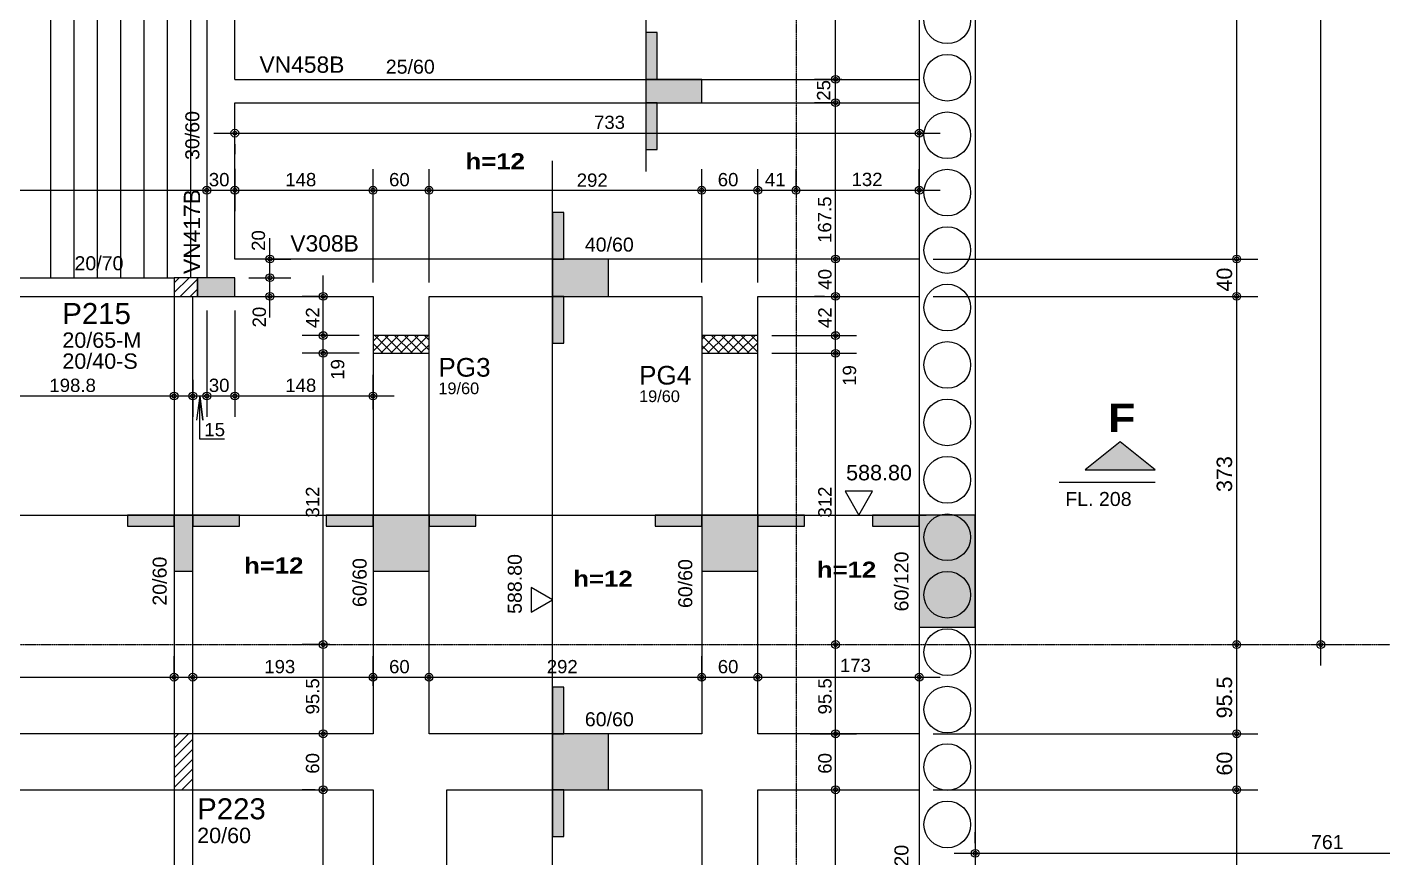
# Model space of a CAD drawing. Extents: x 0 to 13080, y 0 to 6750.
# Drawn here: x 5427 to 6879, y 4332 to 5222 of the extents above; entities that cross this region are included whole.
import ezdxf

# ---------------------------------------------------------------- set-up
doc = ezdxf.new("R2010")
doc.units = 0
doc.header["$MEASUREMENT"] = 0
doc.linetypes.add('ESTILO_TQS_0007', pattern=[2.1, 1.5, -0.2, 0.2, -0.2])
for name, color, linetype in [('MTH-202', 1, 'CONTINUOUS'), ('MTH-224', 4, 'CONTINUOUS'), ('MTH-230', 1, 'CONTINUOUS'), ('MTH-COTAS7', 31, 'CONTINUOUS'), ('MTH-DIM-PILAR', 3, 'CONTINUOUS'), ('MTH-DIM-VIGA', 3, 'CONTINUOUS'), ('MTH-EIXO-214', 4, 'CONTINUOUS'), ('MTH-FACE-VIGA', 7, 'CONTINUOUS'), ('MTH-HACHURA-PILAR', 1, 'CONTINUOUS'), ('MTH-LINHA-CORTE', 5, 'CONTINUOUS'), ('MTH-LINHA-SEÇÃO', 16, 'CONTINUOUS'), ('MTH-PILAR-MORRE', 5, 'CONTINUOUS'), ('MTH-PILAR-NASCE', 5, 'CONTINUOUS'), ('MTH-PILAR-SEGUE', 5, 'CONTINUOUS'), ('MTH-SIMB_COTA', 3, 'CONTINUOUS'), ('MTH-SOMBRA21', 150, 'CONTINUOUS'), ('MTH-SOMBRA25', 253, 'CONTINUOUS'), ('MTH-TIT1-VIGA', 5, 'CONTINUOUS'), ('MTH-TIT2-PILAR', 5, 'CONTINUOUS'), ('MTH-TXT', 4, 'CONTINUOUS'), ('MTH-TXT-NEGRITO', 5, 'CONTINUOUS')]:
    doc.layers.add(name, color=color, linetype=linetype)
doc.styles.add('TQS_ARIAL', font='arial.ttf')
doc.styles.add('TQS_ARIAL_BLACK', font='ariblk.ttf')

msp = doc.modelspace()

# ---------------------------------------------------------------- linework, layer by layer
at = {"layer": 'MTH-224', "linetype": 'Continuous'}
msp.add_line((6532.778319, 4734.694496), (6635.340819, 4734.694496), dxfattribs=at)
for points in [[(6303.291465, 4724.964724), (6318.013968, 4699.464724), (6332.736381, 4724.964724), (6303.291465, 4724.964724)], [(5967.098864, 4595.352441), (5990.046569, 4608.601946), (5967.098864, 4621.850132), (5967.098864, 4595.352441)]]:
    msp.add_lwpolyline(points, dxfattribs=at)
at = {"layer": 'MTH-230', "linetype": 'Continuous'}
for p, q in [((5452.278343, 5553.714724), (5452.278343, 4953.714724)), ((5477.278343, 5553.714724), (5477.278343, 4953.714724)), ((5502.278343, 5553.714724), (5502.278343, 4953.714724)), ((5527.278343, 5553.714724), (5527.278343, 4953.714724)), ((5552.278343, 5553.714724), (5552.278343, 4953.714724)), ((5577.278343, 5553.714724), (5577.278343, 4953.714724)), ((5602.278343, 5553.714724), (5602.278343, 4953.714724))]:
    msp.add_line(p, q, dxfattribs=at)
at = {"layer": 'MTH-COTAS7', "linetype": 'Continuous'}
for p, q in [((6812.722233, 4538.23199), (6812.722233, 6143.366403)), ((6722.722233, 4951.214724), (6722.722233, 5576.214724)), ((6293.102997, 5143.714724), (6293.102997, 5373.714724)), ((6293.102997, 5118.714724), (6293.102997, 5188.714724)), ((6299.89104, 5166.214724), (6270.602997, 5166.214724)), ((6299.89104, 5166.214724), (6270.602997, 5166.214724)), ((6293.102997, 4951.214724), (6293.102997, 5163.714724)), ((6290.167129, 5141.214724), (6270.602997, 5141.214724)), ((6290.167129, 5141.214724), (6270.602997, 5141.214724)), ((6382.778491, 5114.408838), (6382.778491, 5086.061728)), ((5627.260166, 5108.561728), (6405.278491, 5108.561728)), ((5649.760166, 5096.630542), (5649.760166, 5086.061728)), ((5649.760166, 5070.483971), (5649.760166, 5024.887568)), ((5649.760166, 5070.483971), (5649.760166, 5024.887568)), ((5797.779196, 4948.714724), (5797.779196, 5069.887568)), ((5797.779196, 4948.714724), (5797.779196, 5069.887568)), ((5857.779196, 4948.714724), (5857.779196, 5069.887568)), ((5857.779196, 4948.714724), (5857.779196, 5069.887568)), ((6149.777243, 4948.714724), (6149.777243, 5069.887568)), ((6149.777243, 4948.714724), (6149.777243, 5069.887568)), ((6209.777243, 4948.714724), (6209.777243, 5069.887568)), ((6209.777243, 4948.714724), (6209.777243, 5069.887568)), ((6250.777243, 5048.512839), (6250.777243, 5069.887568)), ((6250.777243, 5048.512839), (6250.777243, 5069.887568)), ((6382.778491, 5042.376882), (6382.778491, 5069.887568)), ((5104.778343, 5047.387568), (5642.260166, 5047.387568)), ((5597.260166, 5047.387568), (5672.260166, 5047.387568)), ((5619.760166, 5041.688354), (5619.760166, 5024.887568)), ((5619.760166, 5041.688354), (5619.760166, 5024.887568)), ((5627.260166, 5047.387568), (5820.279196, 5047.387568)), ((5775.279196, 5047.387568), (5880.279196, 5047.387568)), ((5835.279196, 5047.387568), (6172.277243, 5047.387568)), ((6127.277243, 5047.387568), (6232.277243, 5047.387568)), ((6187.277243, 5047.387568), (6273.277243, 5047.387568)), ((6228.277243, 5047.387568), (6405.278491, 5047.387568)), ((5687.354488, 4931.214724), (5687.354488, 4996.214724)), ((6293.102997, 4911.214724), (6293.102997, 4996.214724)), ((6722.722233, 4911.214724), (6722.722233, 4996.214724)), ((5682.415421, 4973.714724), (5709.854488, 4973.714724)), ((5687.354488, 4911.214724), (5687.354488, 4976.214724)), ((6301.793359, 4973.714724), (6270.602997, 4973.714724)), ((6286.793359, 4973.714724), (6270.602997, 4973.714724)), ((6397.778491, 4973.714724), (6745.222233, 4973.714724)), ((6397.778491, 4973.714724), (6745.222233, 4973.714724)), ((5664.760166, 4953.714724), (5709.854488, 4953.714724)), ((5664.760166, 4953.714724), (5709.854488, 4953.714724)), ((5744.422748, 4869.215701), (5744.422748, 4956.214724)), ((6293.102997, 4869.215701), (6293.102997, 4956.214724)), ((6722.722233, 4538.23199), (6722.722233, 4956.214724)), ((5679.391196, 4933.714724), (5709.854488, 4933.714724)), ((5744.374049, 4933.714724), (5721.922748, 4933.714724)), ((6281.277867, 4933.714724), (6270.602997, 4933.714724)), ((6281.277867, 4933.714724), (6270.602997, 4933.714724)), ((6397.778491, 4933.714724), (6745.222233, 4933.714724)), ((6397.778491, 4933.714724), (6745.222233, 4933.714724)), ((5619.760166, 4918.714724), (5619.760166, 4804.544151)), ((5619.760166, 4918.714724), (5619.760166, 4804.544151)), ((5649.760166, 4918.714724), (5649.760166, 4804.544151)), ((5649.760166, 4918.714724), (5649.760166, 4804.544151)), ((5744.422748, 4850.213748), (5744.422748, 4914.215701)), ((6293.102997, 4850.213748), (6293.102997, 4914.215701)), ((5744.422748, 4538.23199), (5744.422748, 4895.213748)), ((6293.102997, 4538.23199), (6293.102997, 4895.213748)), ((5782.779196, 4891.715701), (5721.922748, 4891.715701)), ((5782.779196, 4891.715701), (5721.922748, 4891.715701)), ((6224.777243, 4891.715701), (6315.602997, 4891.715701)), ((6224.777243, 4891.715701), (6315.602997, 4891.715701)), ((5782.779196, 4872.713748), (5721.922748, 4872.713748)), ((5782.779196, 4872.713748), (5721.922748, 4872.713748)), ((6224.777243, 4872.713748), (6315.602997, 4872.713748)), ((6224.777243, 4872.713748), (6315.602997, 4872.713748)), ((5797.779196, 4812.370612), (5797.779196, 4849.544151)), ((5604.778343, 4844.206959), (5604.778343, 4804.544151)), ((5363.460166, 4827.044151), (5607.278343, 4827.044151)), ((5582.278343, 4827.044151), (5642.260166, 4827.044151)), ((5584.778343, 4829.677636), (5584.778343, 4804.544151)), ((5597.260166, 4827.044151), (5672.260166, 4827.044151)), ((5627.260166, 4827.044151), (5820.279196, 4827.044151)), ((5744.422748, 4442.714724), (5744.422748, 4583.23199)), ((6293.102997, 4442.714724), (6293.102997, 4583.23199)), ((6722.722233, 4442.714724), (6722.722233, 4583.23199)), ((5751.352688, 4560.73199), (5721.922748, 4560.73199)), ((5751.352688, 4560.73199), (5721.922748, 4560.73199)), ((6307.249109, 4560.73199), (6315.602997, 4560.73199)), ((6307.249109, 4560.73199), (6315.602997, 4560.73199)), ((6714.126605, 4560.73199), (6745.222233, 4560.73199)), ((6714.126605, 4560.73199), (6745.222233, 4560.73199)), ((6804.126605, 4560.73199), (6835.222233, 4560.73199)), ((5584.778343, 4523.282064), (5584.778343, 4548.280471)), ((5604.778343, 4519.693788), (5604.778343, 4548.280471)), ((5797.779196, 4519.693788), (5797.779196, 4548.280471)), ((5797.779196, 4516.568388), (5797.779196, 4548.280471)), ((5857.779196, 4517.610188), (5857.779196, 4548.280471)), ((5857.779196, 4532.610188), (5857.779196, 4548.280471)), ((6149.777243, 4521.256487), (6149.777243, 4548.280471)), ((6149.777243, 4521.218007), (6149.777243, 4548.280471)), ((6209.777243, 4521.573789), (6209.777243, 4548.280471)), ((6209.777243, 4521.573789), (6209.777243, 4548.280471)), ((5082.278343, 4525.780471), (5607.278343, 4525.780471)), ((5582.278343, 4525.780471), (5820.279196, 4525.780471)), ((5775.279196, 4525.780471), (5880.279196, 4525.780471)), ((5835.279196, 4525.780471), (6172.277243, 4525.780471)), ((6127.277243, 4525.780471), (6232.277243, 4525.780471)), ((6187.277243, 4525.780471), (6405.278491, 4525.780471)), ((6382.778491, 4519.005676), (6382.778491, 4503.280471)), ((5744.422748, 4382.714724), (5744.422748, 4487.714724)), ((6293.102997, 4382.714724), (6293.102997, 4487.714724)), ((6722.722233, 4382.714724), (6722.722233, 4487.714724)), ((5751.389824, 4465.214724), (5721.922748, 4465.214724)), ((5751.389824, 4465.214724), (5721.922748, 4465.214724)), ((6265.777243, 4465.214724), (6315.602997, 4465.214724)), ((6265.777243, 4465.214724), (6315.602997, 4465.214724)), ((6397.778491, 4465.214724), (6745.222233, 4465.214724)), ((6397.778491, 4465.214724), (6745.222233, 4465.214724)), ((5744.422748, 4157.734622), (5744.422748, 4427.714724)), ((6293.102997, 4157.734622), (6293.102997, 4427.714724)), ((6722.722233, 4160.734622), (6722.722233, 4427.714724)), ((5735.813036, 4405.214724), (5721.922748, 4405.214724)), ((5735.813036, 4405.214724), (5721.922748, 4405.214724)), ((6265.777243, 4405.214724), (6315.602997, 4405.214724)), ((6290.502683, 4405.214724), (6315.602997, 4405.214724)), ((6397.778491, 4405.214724), (6745.222233, 4405.214724)), ((6397.778491, 4405.214724), (6745.222233, 4405.214724)), ((6442.756522, 4348.012746), (6442.756522, 4359.651631)), ((6420.256522, 4337.151631), (7226.277243, 4337.151631))]:
    msp.add_line(p, q, dxfattribs=at)
msp.add_lwpolyline([(5638.764311, 4780.897257), (5612.238569, 4780.897257), (5612.238569, 4827.044151), (5615.664882, 4801.018723), (5612.238569, 4827.044151), (5608.812257, 4801.018723)], dxfattribs=at)
at = {"layer": 'MTH-EIXO-214', "linetype": 'ESTILO_TQS_0007'}
for p, q in [((6250.777243, 6386.749862), (6250.777243, 488.1738)), ((718.67219, 4560.73199), (9031.331125, 4560.73199))]:
    msp.add_line(p, q, dxfattribs=at)
at = {"layer": 'MTH-FACE-VIGA', "linetype": 'Continuous'}
for p, q in [((6442.756522, 6120.866403), (6442.756522, 4102.390166)), ((6382.778491, 6060.892452), (6382.778491, 4061.390095)), ((5649.760166, 5166.214724), (5649.760166, 5351.214724)), ((5649.760166, 5166.214724), (6382.778491, 5166.214724)), ((5649.760166, 5141.214724), (6382.778491, 5141.214724)), ((5649.760166, 4973.714724), (5649.760166, 5141.214724)), ((5385.960166, 4953.714724), (5584.760166, 4953.714724)), ((6149.777243, 4405.214724), (6149.777243, 3996.214724))]:
    msp.add_line(p, q, dxfattribs=at)
for points in [[(5619.760166, 5553.714724), (5619.760166, 4953.714724)], [(5827.779196, 4973.714724), (5649.760166, 4973.714724)], [(6179.777243, 4973.714724), (5827.779196, 4973.714724)], [(6382.778491, 4973.714724), (6179.777243, 4973.714724)], [(5144.778343, 4933.714724), (5584.760166, 4933.714724)], [(5584.778343, 4933.714724), (5584.778343, 4465.214724)], [(5604.778343, 4465.214724), (5604.778343, 4933.714724)], [(5649.760166, 4933.714724), (5797.779196, 4933.714724)], [(5797.779196, 4933.714724), (5797.779196, 4891.715701)], [(5857.779196, 4891.715701), (5857.779196, 4933.714724)], [(5857.779196, 4933.714724), (6149.777243, 4933.714724)], [(6149.777243, 4933.714724), (6149.777243, 4891.715701)], [(6209.777243, 4891.715701), (6209.777243, 4933.714724)], [(6209.777243, 4933.714724), (6382.778491, 4933.714724)], [(5797.779196, 4872.713748), (5797.779196, 4465.214724)], [(5857.779196, 4465.214724), (5857.779196, 4872.713748)], [(6149.777243, 4872.713748), (6149.777243, 4465.214724)], [(6209.777243, 4465.214724), (6209.777243, 4872.713748)], [(5584.778343, 4465.214724), (5104.778343, 4465.214724)], [(5797.779196, 4465.214724), (5604.778343, 4465.214724)], [(6149.777243, 4465.214724), (5857.779196, 4465.214724)], [(6382.778491, 4465.214724), (6209.777243, 4465.214724)], [(5104.778343, 4405.214724), (5584.778343, 4405.214724)], [(5584.778343, 4405.214724), (5584.778343, 3996.214724)], [(5604.778343, 3996.214724), (5604.778343, 4405.214724)], [(5604.778343, 4405.214724), (5797.779196, 4405.214724)], [(5797.779196, 4405.214724), (5797.779196, 4180.234622)], [(5876.777243, 3996.214724), (5876.777243, 4405.214724)], [(5876.777243, 4405.214724), (6149.777243, 4405.214724)], [(6209.777243, 3996.214724), (6209.777243, 4405.214724)], [(6209.777243, 4405.214724), (6382.778491, 4405.214724)]]:
    msp.add_lwpolyline(points, dxfattribs=at)
for centre in [(6412.756274, 5229.441084), (6412.756274, 5167.910413), (6412.756274, 5106.379743), (6412.756274, 5044.849072), (6412.756274, 4983.318402), (6412.756274, 4921.787732), (6412.756274, 4860.257061), (6412.756274, 4798.726391), (6412.756274, 4737.19572), (6412.756274, 4675.66505), (6412.756274, 4614.134379), (6412.756274, 4552.603709), (6412.756274, 4491.073039), (6412.756274, 4429.542368), (6412.756274, 4368.011698)]:
    msp.add_circle(centre, 25, dxfattribs=at)
at = {"layer": 'MTH-HACHURA-PILAR', "linetype": 'Continuous'}
for p, q in [((5584.760166, 4937.757461), (5600.717429, 4953.714724)), ((5584.760166, 4948.364063), (5590.110827, 4953.714724)), ((5591.324031, 4933.714724), (5609.760166, 4952.15086)), ((5601.930632, 4933.714724), (5609.760166, 4941.544258)), ((5797.777243, 4875.002894), (5814.49005, 4891.715701)), ((5797.777243, 4885.609496), (5803.883448, 4891.715701)), ((5797.777243, 4883.070686), (5808.134182, 4872.713748)), ((5799.738831, 4891.715701), (5818.740784, 4872.713748)), ((5806.094699, 4872.713748), (5825.096652, 4891.715701)), ((5810.345433, 4891.715701), (5829.347386, 4872.713748)), ((5816.701301, 4872.713748), (5835.703254, 4891.715701)), ((5820.952034, 4891.715701), (5839.953987, 4872.713748)), ((5827.307902, 4872.713748), (5846.309855, 4891.715701)), ((5831.558636, 4891.715701), (5850.560589, 4872.713748)), ((5837.914504, 4872.713748), (5856.916457, 4891.715701)), ((5842.165238, 4891.715701), (5857.779196, 4876.101742)), ((5848.521106, 4872.713748), (5857.779196, 4881.971838)), ((5852.771839, 4891.715701), (5857.779196, 4886.708344)), ((6149.77529, 4891.715701), (6168.758641, 4872.713748)), ((6149.77529, 4876.983084), (6164.507907, 4891.715701)), ((6149.77529, 4887.589686), (6153.901305, 4891.715701)), ((6149.77529, 4881.090496), (6158.152039, 4872.713748)), ((6156.112555, 4872.713748), (6175.114509, 4891.715701)), ((6160.363289, 4891.715701), (6179.365242, 4872.713748)), ((6166.719157, 4872.713748), (6185.72111, 4891.715701)), ((6170.969891, 4891.715701), (6189.971844, 4872.713748)), ((6177.325759, 4872.713748), (6196.327712, 4891.715701)), ((6181.576493, 4891.715701), (6200.578446, 4872.713748)), ((6187.932361, 4872.713748), (6206.934314, 4891.715701)), ((6192.183094, 4891.715701), (6209.777243, 4874.121552)), ((6198.538962, 4872.713748), (6209.777243, 4883.952029)), ((6202.789696, 4891.715701), (6209.777243, 4884.728153)), ((6209.145564, 4872.713748), (6209.777243, 4873.345427)), ((5584.778343, 4449.871959), (5600.121108, 4465.214724)), ((5584.778343, 4460.478561), (5589.514506, 4465.214724)), ((5584.778343, 4439.265357), (5604.778343, 4459.265357)), ((5584.778343, 4428.658755), (5604.778343, 4448.658755)), ((5584.778343, 4418.052154), (5604.778343, 4438.052154)), ((5584.778343, 4407.445552), (5604.778343, 4427.445552)), ((5593.154117, 4405.214724), (5604.778343, 4416.83895)), ((5603.760718, 4405.214724), (5604.778343, 4406.232349))]:
    msp.add_line(p, q, dxfattribs=at)
at = {"layer": 'MTH-LINHA-CORTE', "linetype": 'Continuous'}
msp.add_lwpolyline([(6560.340819, 4747.819496), (6635.340819, 4747.819496), (6597.840819, 4777.819496), (6560.340819, 4747.819496)], dxfattribs=at)
at = {"layer": 'MTH-LINHA-SEÇÃO', "linetype": 'Continuous'}
for p, q in [((6089.926966, 5553.714724), (6089.926966, 5067.425727)), ((5990.046569, 4973.714724), (5990.046569, 5079.08074)), ((5990.046569, 3384.232062), (5990.046569, 5023.714724)), ((3715.777097, 4699.464724), (6390.256545, 4699.464724))]:
    msp.add_line(p, q, dxfattribs=at)
for points in [[(6101.926966, 5216.214724), (6089.926966, 5216.214724), (6089.926966, 5166.214724), (6101.926966, 5166.214724), (6101.926966, 5216.214724)], [(6089.926966, 5166.214724), (6089.926966, 5141.214724), (6149.926966, 5141.214724), (6149.926966, 5166.214724), (6089.926966, 5166.214724)], [(6101.926966, 5141.214724), (6089.926966, 5141.214724), (6089.926966, 5091.214724), (6101.926966, 5091.214724), (6101.926966, 5141.214724)], [(6002.046569, 5023.714724), (5990.046569, 5023.714724), (5990.046569, 4973.714724), (6002.046569, 4973.714724), (6002.046569, 5023.714724)], [(5990.046569, 4973.714724), (5990.046569, 4933.714724), (6050.046569, 4933.714724), (6050.046569, 4973.714724), (5990.046569, 4973.714724)], [(6002.046569, 4933.714724), (5990.046569, 4933.714724), (5990.046569, 4883.714724), (6002.046569, 4883.714724), (6002.046569, 4933.714724)], [(5584.778343, 4687.464724), (5584.778343, 4699.464724), (5534.778343, 4699.464724), (5534.778343, 4687.464724), (5584.778343, 4687.464724)], [(5604.778343, 4699.464724), (5584.778343, 4699.464724), (5584.778343, 4639.464724), (5604.778343, 4639.464724), (5604.778343, 4699.464724)], [(5654.778343, 4687.464724), (5654.778343, 4699.464724), (5604.778343, 4699.464724), (5604.778343, 4687.464724), (5654.778343, 4687.464724)], [(5797.779196, 4687.464724), (5797.779196, 4699.464724), (5747.779196, 4699.464724), (5747.779196, 4687.464724), (5797.779196, 4687.464724)], [(5857.779196, 4699.464724), (5797.779196, 4699.464724), (5797.779196, 4639.464724), (5857.779196, 4639.464724), (5857.779196, 4699.464724)], [(5907.779196, 4687.464724), (5907.779196, 4699.464724), (5857.779196, 4699.464724), (5857.779196, 4687.464724), (5907.779196, 4687.464724)], [(6149.777243, 4687.464724), (6149.777243, 4699.464724), (6099.777243, 4699.464724), (6099.777243, 4687.464724), (6149.777243, 4687.464724)], [(6209.777243, 4699.464724), (6149.777243, 4699.464724), (6149.777243, 4639.464724), (6209.777243, 4639.464724), (6209.777243, 4699.464724)], [(6259.777243, 4687.464724), (6259.777243, 4699.464724), (6209.777243, 4699.464724), (6209.777243, 4687.464724), (6259.777243, 4687.464724)], [(6382.778491, 4687.464724), (6382.778491, 4699.464724), (6332.778491, 4699.464724), (6332.778491, 4687.464724), (6382.778491, 4687.464724)], [(6442.778491, 4699.464724), (6382.778491, 4699.464724), (6382.778491, 4579.464724), (6442.778491, 4579.464724), (6442.778491, 4699.464724)], [(6002.046569, 4515.214724), (5990.046569, 4515.214724), (5990.046569, 4465.214724), (6002.046569, 4465.214724), (6002.046569, 4515.214724)], [(5990.046569, 4465.214724), (5990.046569, 4405.214762), (6050.046569, 4405.214762), (6050.046569, 4465.214724), (5990.046569, 4465.214724)], [(6002.046569, 4405.214762), (5990.046569, 4405.214762), (5990.046569, 4355.214762), (6002.046569, 4355.214762), (6002.046569, 4405.214762)]]:
    msp.add_lwpolyline(points, dxfattribs=at)
at = {"layer": 'MTH-PILAR-MORRE', "linetype": 'Continuous'}
for points in [[(5609.760166, 4953.714724), (5584.760166, 4953.714724), (5584.760166, 4933.714724), (5609.760166, 4933.714724), (5609.760166, 4953.714724)], [(5584.778343, 4405.214724), (5604.778343, 4405.214724), (5604.778343, 4465.214724), (5584.778343, 4465.214724), (5584.778343, 4405.214724)]]:
    msp.add_lwpolyline(points, dxfattribs=at)
at = {"layer": 'MTH-PILAR-NASCE', "linetype": 'Continuous'}
for points in [[(5857.779196, 4872.713748), (5857.779196, 4891.715701), (5797.777243, 4891.715701), (5797.777243, 4872.713748), (5857.779196, 4872.713748)], [(6209.777243, 4872.713748), (6209.777243, 4891.715701), (6149.77529, 4891.715701), (6149.77529, 4872.713748), (6209.777243, 4872.713748)]]:
    msp.add_lwpolyline(points, dxfattribs=at)
at = {"layer": 'MTH-PILAR-SEGUE', "linetype": 'Continuous'}
msp.add_lwpolyline([(5649.760166, 4933.714724), (5649.760166, 4953.714724), (5609.760166, 4953.714724), (5609.760166, 4933.714724), (5649.760166, 4933.714724)], dxfattribs=at)
at = {"layer": 'MTH-SIMB_COTA', "linetype": 'Continuous'}
for centre, radius in [((6293.102997, 5166.214724), 4.200001), ((6293.102997, 5166.214724), 4.200001), ((6293.102997, 5166.214724), 2.1), ((6293.102997, 5166.214724), 2.1), ((6293.102997, 5141.214724), 4.200001), ((6293.102997, 5141.214724), 4.200001), ((6293.102997, 5141.214724), 2.1), ((6293.102997, 5141.214724), 2.1), ((5649.760166, 5108.561728), 4.200001), ((6382.778491, 5108.561728), 4.200001), ((5649.760166, 5108.561728), 2.1), ((6382.778491, 5108.561728), 2.1), ((5619.760166, 5047.387568), 4.200001), ((5619.760166, 5047.387568), 4.200001), ((5619.760166, 5047.387568), 2.1), ((5619.760166, 5047.387568), 2.1), ((5649.760166, 5047.387568), 4.200001), ((5649.760166, 5047.387568), 4.200001), ((5649.760166, 5047.387568), 2.1), ((5649.760166, 5047.387568), 2.1), ((5797.779196, 5047.387568), 4.200001), ((5797.779196, 5047.387568), 4.200001), ((5797.779196, 5047.387568), 2.1), ((5797.779196, 5047.387568), 2.1), ((5857.779196, 5047.387568), 4.200001), ((5857.779196, 5047.387568), 4.200001), ((5857.779196, 5047.387568), 2.1), ((5857.779196, 5047.387568), 2.1), ((6149.777243, 5047.387568), 4.200001), ((6149.777243, 5047.387568), 4.200001), ((6149.777243, 5047.387568), 2.1), ((6149.777243, 5047.387568), 2.1), ((6209.777243, 5047.387568), 4.200001), ((6209.777243, 5047.387568), 4.200001), ((6209.777243, 5047.387568), 2.1), ((6209.777243, 5047.387568), 2.1), ((6250.777243, 5047.387568), 4.200001), ((6250.777243, 5047.387568), 4.200001), ((6250.777243, 5047.387568), 2.1), ((6250.777243, 5047.387568), 2.1), ((6382.778491, 5047.387568), 4.200001), ((6382.778491, 5047.387568), 2.1), ((5687.354488, 4973.714724), 4.200001), ((5687.354488, 4973.714724), 2.1), ((6293.102997, 4973.714724), 4.200001), ((6293.102997, 4973.714724), 4.200001), ((6293.102997, 4973.714724), 2.1), ((6293.102997, 4973.714724), 2.1), ((6722.722233, 4973.714724), 4.200001), ((6722.722233, 4973.714724), 4.200001), ((6722.722233, 4973.714724), 2.1), ((6722.722233, 4973.714724), 2.1), ((5687.354488, 4953.714724), 4.200001), ((5687.354488, 4953.714724), 4.200001), ((5687.354488, 4953.714724), 2.1), ((5687.354488, 4953.714724), 2.1), ((5687.354488, 4933.714724), 4.200001), ((5744.422748, 4933.714724), 4.200001), ((6293.102997, 4933.714724), 4.200001), ((6293.102997, 4933.714724), 4.200001), ((6722.722233, 4933.714724), 4.200001), ((6722.722233, 4933.714724), 4.200001), ((5687.354488, 4933.714724), 2.1), ((5744.422748, 4933.714724), 2.1), ((6293.102997, 4933.714724), 2.1), ((6293.102997, 4933.714724), 2.1), ((6722.722233, 4933.714724), 2.1), ((6722.722233, 4933.714724), 2.1), ((5744.422748, 4891.715701), 4.200001), ((5744.422748, 4891.715701), 4.200001), ((5744.422748, 4891.715701), 2.1), ((5744.422748, 4891.715701), 2.1), ((6293.102997, 4891.715701), 4.200001), ((6293.102997, 4891.715701), 4.200001), ((6293.102997, 4891.715701), 2.1), ((6293.102997, 4891.715701), 2.1), ((5744.422748, 4872.713748), 4.200001), ((5744.422748, 4872.713748), 4.200001), ((5744.422748, 4872.713748), 2.1), ((5744.422748, 4872.713748), 2.1), ((6293.102997, 4872.713748), 4.200001), ((6293.102997, 4872.713748), 4.200001), ((6293.102997, 4872.713748), 2.1), ((6293.102997, 4872.713748), 2.1), ((5584.778343, 4827.044151), 4.200001), ((5584.778343, 4827.044151), 2.1), ((5604.778343, 4827.044151), 4.200001), ((5604.778343, 4827.044151), 2.1), ((5619.760166, 4827.044151), 4.200001), ((5619.760166, 4827.044151), 4.200001), ((5619.760166, 4827.044151), 2.1), ((5619.760166, 4827.044151), 2.1), ((5649.760166, 4827.044151), 4.200001), ((5649.760166, 4827.044151), 4.200001), ((5649.760166, 4827.044151), 2.1), ((5649.760166, 4827.044151), 2.1), ((5797.779196, 4827.044151), 4.200001), ((5797.779196, 4827.044151), 2.1), ((5744.422748, 4560.73199), 4.200001), ((5744.422748, 4560.73199), 4.200001), ((5744.422748, 4560.73199), 2.1), ((5744.422748, 4560.73199), 2.1), ((6293.102997, 4560.73199), 4.200001), ((6293.102997, 4560.73199), 4.200001), ((6293.102997, 4560.73199), 2.1), ((6293.102997, 4560.73199), 2.1), ((6722.722233, 4560.73199), 4.200001), ((6722.722233, 4560.73199), 4.200001), ((6722.722233, 4560.73199), 2.1), ((6722.722233, 4560.73199), 2.1), ((6812.722233, 4560.73199), 4.200001), ((6812.722233, 4560.73199), 2.1), ((5584.778343, 4525.780471), 4.200001), ((5584.778343, 4525.780471), 2.1), ((5604.778343, 4525.780471), 4.200001), ((5604.778343, 4525.780471), 2.1), ((5797.779196, 4525.780471), 4.200001), ((5797.779196, 4525.780471), 4.200001), ((5797.779196, 4525.780471), 2.1), ((5797.779196, 4525.780471), 2.1), ((5857.779196, 4525.780471), 4.200001), ((5857.779196, 4525.780471), 4.200001), ((5857.779196, 4525.780471), 2.1), ((5857.779196, 4525.780471), 2.1), ((6149.777243, 4525.780471), 4.200001), ((6149.777243, 4525.780471), 4.200001), ((6149.777243, 4525.780471), 2.1), ((6149.777243, 4525.780471), 2.1), ((6209.777243, 4525.780471), 4.200001), ((6209.777243, 4525.780471), 4.200001), ((6209.777243, 4525.780471), 2.1), ((6209.777243, 4525.780471), 2.1), ((6382.778491, 4525.780471), 4.200001), ((6382.778491, 4525.780471), 2.1), ((5744.422748, 4465.214724), 4.200001), ((5744.422748, 4465.214724), 4.200001), ((5744.422748, 4465.214724), 2.1), ((5744.422748, 4465.214724), 2.1), ((6293.102997, 4465.214724), 4.200001), ((6293.102997, 4465.214724), 4.200001), ((6293.102997, 4465.214724), 2.1), ((6293.102997, 4465.214724), 2.1), ((6722.722233, 4465.214724), 4.200001), ((6722.722233, 4465.214724), 4.200001), ((6722.722233, 4465.214724), 2.1), ((6722.722233, 4465.214724), 2.1), ((5744.422748, 4405.214724), 4.200001), ((5744.422748, 4405.214724), 4.200001), ((5744.422748, 4405.214724), 2.1), ((5744.422748, 4405.214724), 2.1), ((6293.102997, 4405.214724), 4.200001), ((6293.102997, 4405.214724), 4.200001), ((6293.102997, 4405.214724), 2.1), ((6293.102997, 4405.214724), 2.1), ((6722.722233, 4405.214724), 4.200001), ((6722.722233, 4405.214724), 4.200001), ((6722.722233, 4405.214724), 2.1), ((6722.722233, 4405.214724), 2.1), ((6442.756522, 4337.151631), 4.200001), ((6442.756522, 4337.151631), 2.1)]:
    msp.add_circle(centre, radius, dxfattribs=at)
at = {"layer": 'MTH-SOMBRA21', "linetype": 'Continuous'}
for points in [[(6101.926966, 5216.214724), (6089.926966, 5216.214724), (6089.926966, 5166.214724)], [(6101.926966, 5216.214724), (6089.926966, 5166.214724), (6101.926966, 5166.214724)], [(6101.926966, 5216.214724), (6101.926966, 5166.214724), (6101.926966, 5216.214724)], [(6089.926966, 5166.214724), (6089.926966, 5141.214724), (6149.926966, 5141.214724)], [(6089.926966, 5166.214724), (6149.926966, 5141.214724), (6149.926966, 5166.214724)], [(6089.926966, 5166.214724), (6149.926966, 5166.214724), (6089.926966, 5166.214724)], [(6101.926966, 5141.214724), (6089.926966, 5141.214724), (6089.926966, 5091.214724)], [(6101.926966, 5141.214724), (6089.926966, 5091.214724), (6101.926966, 5091.214724)], [(6101.926966, 5141.214724), (6101.926966, 5091.214724), (6101.926966, 5141.214724)], [(6002.046569, 5023.714724), (5990.046569, 5023.714724), (5990.046569, 4973.714724)], [(6002.046569, 5023.714724), (5990.046569, 4973.714724), (6002.046569, 4973.714724)], [(6002.046569, 5023.714724), (6002.046569, 4973.714724), (6002.046569, 5023.714724)], [(5990.046569, 4973.714724), (5990.046569, 4933.714724), (6050.046569, 4933.714724)], [(5990.046569, 4973.714724), (6050.046569, 4933.714724), (6050.046569, 4973.714724)], [(5990.046569, 4973.714724), (6050.046569, 4973.714724), (5990.046569, 4973.714724)], [(6002.046569, 4933.714724), (5990.046569, 4933.714724), (5990.046569, 4883.714724)], [(6002.046569, 4933.714724), (5990.046569, 4883.714724), (6002.046569, 4883.714724)], [(6002.046569, 4933.714724), (6002.046569, 4883.714724), (6002.046569, 4933.714724)], [(6560.340819, 4747.819496), (6635.340819, 4747.819496), (6597.840819, 4777.819496)], [(6560.340819, 4747.819496), (6597.840819, 4777.819496), (6560.340819, 4747.819496)], [(5584.778343, 4687.464724), (5584.778343, 4699.464724), (5534.778343, 4699.464724)], [(5584.778343, 4687.464724), (5534.778343, 4699.464724), (5534.778343, 4687.464724)], [(5604.778343, 4699.464724), (5584.778343, 4699.464724), (5584.778343, 4639.464724)], [(5604.778343, 4699.464724), (5584.778343, 4639.464724), (5604.778343, 4639.464724)], [(5654.778343, 4687.464724), (5654.778343, 4699.464724), (5604.778343, 4699.464724)], [(5654.778343, 4687.464724), (5604.778343, 4699.464724), (5604.778343, 4687.464724)], [(5604.778343, 4699.464724), (5604.778343, 4639.464724), (5604.778343, 4699.464724)], [(5797.779196, 4687.464724), (5797.779196, 4699.464724), (5747.779196, 4699.464724)], [(5797.779196, 4687.464724), (5747.779196, 4699.464724), (5747.779196, 4687.464724)], [(5857.779196, 4699.464724), (5797.779196, 4699.464724), (5797.779196, 4639.464724)], [(5857.779196, 4699.464724), (5797.779196, 4639.464724), (5857.779196, 4639.464724)], [(5907.779196, 4687.464724), (5907.779196, 4699.464724), (5857.779196, 4699.464724)], [(5907.779196, 4687.464724), (5857.779196, 4699.464724), (5857.779196, 4687.464724)], [(5857.779196, 4699.464724), (5857.779196, 4639.464724), (5857.779196, 4699.464724)], [(6149.777243, 4687.464724), (6149.777243, 4699.464724), (6099.777243, 4699.464724)], [(6149.777243, 4687.464724), (6099.777243, 4699.464724), (6099.777243, 4687.464724)], [(6209.777243, 4699.464724), (6149.777243, 4699.464724), (6149.777243, 4639.464724)], [(6209.777243, 4699.464724), (6149.777243, 4639.464724), (6209.777243, 4639.464724)], [(6259.777243, 4687.464724), (6259.777243, 4699.464724), (6209.777243, 4699.464724)], [(6259.777243, 4687.464724), (6209.777243, 4699.464724), (6209.777243, 4687.464724)], [(6209.777243, 4699.464724), (6209.777243, 4639.464724), (6209.777243, 4699.464724)], [(6382.778491, 4687.464724), (6382.778491, 4699.464724), (6332.778491, 4699.464724)], [(6382.778491, 4687.464724), (6332.778491, 4699.464724), (6332.778491, 4687.464724)], [(6442.778491, 4699.464724), (6382.778491, 4699.464724), (6382.778491, 4579.464724)], [(6442.778491, 4699.464724), (6382.778491, 4579.464724), (6442.778491, 4579.464724)], [(6442.778491, 4699.464724), (6442.778491, 4579.464724), (6442.778491, 4699.464724)], [(5584.778343, 4687.464724), (5534.778343, 4687.464724), (5584.778343, 4687.464724)], [(5654.778343, 4687.464724), (5604.778343, 4687.464724), (5654.778343, 4687.464724)], [(5797.779196, 4687.464724), (5747.779196, 4687.464724), (5797.779196, 4687.464724)], [(5907.779196, 4687.464724), (5857.779196, 4687.464724), (5907.779196, 4687.464724)], [(6149.777243, 4687.464724), (6099.777243, 4687.464724), (6149.777243, 4687.464724)], [(6259.777243, 4687.464724), (6209.777243, 4687.464724), (6259.777243, 4687.464724)], [(6382.778491, 4687.464724), (6332.778491, 4687.464724), (6382.778491, 4687.464724)], [(6002.046569, 4515.214724), (5990.046569, 4515.214724), (5990.046569, 4465.214724)], [(6002.046569, 4515.214724), (5990.046569, 4465.214724), (6002.046569, 4465.214724)], [(6002.046569, 4515.214724), (6002.046569, 4465.214724), (6002.046569, 4515.214724)], [(5990.046569, 4465.214724), (5990.046569, 4405.214762), (6050.046569, 4405.214762)], [(5990.046569, 4465.214724), (6050.046569, 4405.214762), (6050.046569, 4465.214724)], [(5990.046569, 4465.214724), (6050.046569, 4465.214724), (5990.046569, 4465.214724)], [(6002.046569, 4405.214762), (5990.046569, 4405.214762), (5990.046569, 4355.214762)], [(6002.046569, 4405.214762), (5990.046569, 4355.214762), (6002.046569, 4355.214762)], [(6002.046569, 4405.214762), (6002.046569, 4355.214762), (6002.046569, 4405.214762)]]:
    msp.add_solid(points, dxfattribs=at)
at = {"layer": 'MTH-SOMBRA25', "linetype": 'Continuous'}
for points in [[(5649.760166, 4933.714724), (5649.760166, 4953.714724), (5609.760166, 4953.714724)], [(5649.760166, 4933.714724), (5609.760166, 4953.714724), (5609.760166, 4933.714724)], [(5649.760166, 4933.714724), (5609.760166, 4933.714724), (5649.760166, 4933.714724)]]:
    msp.add_solid(points, dxfattribs=at)

# ---------------------------------------------------------------- texts
at = {"layer": 'MTH-202', "linetype": 'Continuous', "style": 'TQS_ARIAL'}
for s, p in [('P215', (5465.056188, 4904.110973)), ('P223', (5609.467242, 4373.561834))]:
    msp.add_text(s, height=22.5, dxfattribs=at).set_placement(p)
at = {"layer": 'MTH-COTAS7', "linetype": 'Continuous', "style": 'TQS_ARIAL'}
for s, height, p in [('25', 14.25, (6287.469567, 5143.336598)), ('167.5', 14.25, (6288.556083, 4990.965703)), ('20', 14.25, (5682.108009, 4982.442991)), ('40', 14.25, (6288.827997, 4940.889724)), ('40', 16.5, (6717.772233, 4938.864724)), ('20', 14.25, (5683.079488, 4900.464729)), ('42', 14.25, (5740.147748, 4899.890212)), ('42', 14.25, (6288.827997, 4899.890212)), ('19', 14.25, (5766.974298, 4844.381151)), ('19', 14.25, (6315.11914, 4837.854091)), ('373', 16.5, (6717.772233, 4724.123357)), ('312', 14.25, (5740.147748, 4696.772869)), ('312', 14.25, (6288.827997, 4696.772869)), ('95.5', 14.25, (5740.147748, 4485.898357)), ('95.5', 14.25, (6288.827997, 4485.898357)), ('95.5', 16.5, (6717.772233, 4481.623357)), ('60', 14.25, (5740.147748, 4422.389724)), ('60', 14.25, (6288.827997, 4422.389724)), ('60', 16.5, (6717.772233, 4420.364724))]:
    msp.add_text(s, height=height, rotation=90, dxfattribs=at).set_placement(p)
for s, height, p in [('733', 14.175, (6034.578661, 5113.103848)), ('30', 14.25, (5621.935166, 5051.662568)), ('148', 14.25, (5703.819681, 5051.662568)), ('60', 14.25, (5814.954196, 5051.662568)), ('292', 14.25, (6015.937298, 5051.085466)), ('60', 14.25, (6166.952243, 5051.662568)), ('41', 14.25, (6217.452243, 5051.662568)), ('132', 14.25, (6310.259859, 5051.903227)), ('198.8', 14.25, (5451.169254, 4831.319151)), ('30', 14.25, (5621.935166, 4831.319151)), ('148', 14.25, (5703.819681, 4831.319151)), ('15', 14.25, (5617.137398, 4783.911659)), ('173', 14.175, (6297.852844, 4531.37172)), ('193', 14.175, (5681.43377, 4530.032971)), ('60', 14.175, (5815.021696, 4530.032971)), ('292', 14.175, (5983.93322, 4530.032971)), ('60', 14.175, (6167.019743, 4530.032971)), ('761', 15, (6802.266883, 4341.651631))]:
    msp.add_text(s, height=height, dxfattribs=at).set_placement(p)
at = {"layer": 'MTH-DIM-PILAR', "linetype": 'Continuous', "style": 'TQS_ARIAL'}
for s, height, p in [('20/65-M', 16.5, (5465.056188, 4878.610973)), ('20/40-S', 16.5, (5465.056188, 4856.110973)), ('19/60', 12.5, (5867.779196, 4828.963748)), ('19/60', 12.5, (5867.779196, 4828.963748)), ('19/60', 12.5, (6082.716131, 4820.498208)), ('20/60', 16.5, (5609.467242, 4348.061834))]:
    msp.add_text(s, height=height, dxfattribs=at).set_placement(p)
at = {"layer": 'MTH-DIM-VIGA', "linetype": 'Continuous', "style": 'TQS_ARIAL'}
for s, rotation, p in [('25/60', 360, (5811.46961, 5172.280115)), ('30/60', 90, (5611.760166, 5079.839724)), ('20/70', 360, (5478.067997, 4961.714724)), ('20/60', 90, (5576.778343, 4602.447747)), ('60/60', 90, (5790.949198, 4600.942612)), ('60/60', 90, (6139.675222, 4599.842599)), ('60/120', 90, (6371.153491, 4596.273311)), ('60/120', 90, (6371.153491, 4282.130885))]:
    msp.add_text(s, height=15, rotation=rotation, dxfattribs=at).set_placement(p)
for s, p in [('40/60', (6024.623611, 4981.714724)), ('60/60', (6024.623611, 4473.214724))]:
    msp.add_text(s, height=15, dxfattribs=at).set_placement(p)
at = {"layer": 'MTH-TIT1-VIGA', "linetype": 'Continuous', "style": 'TQS_ARIAL'}
for s, height, p in [('VN458B', 17.475, (5676.210124, 5173.24742)), ('V308B', 17.5, (5709.206652, 4981.714724))]:
    msp.add_text(s, height=height, dxfattribs=at).set_placement(p)
msp.add_text('VN417B', height=17.475, rotation=90, dxfattribs=at).set_placement((5612.550721, 4957.668012))
at = {"layer": 'MTH-TIT2-PILAR', "linetype": 'Continuous', "style": 'TQS_ARIAL'}
for s, p in [('PG3', (5867.779196, 4847.713748)), ('PG4', (6082.716131, 4839.248208))]:
    msp.add_text(s, height=20, dxfattribs=at).set_placement(p)
at = {"layer": 'MTH-TXT', "linetype": 'Continuous', "style": 'TQS_ARIAL'}
for s, height, p in [('588.80', 16.5, (6304.44567, 4736.665118)), ('FL. 208', 15, (6539.096086, 4709.183015))]:
    msp.add_text(s, height=height, dxfattribs=at).set_placement(p)
msp.add_text('588.80', height=15, rotation=90, dxfattribs=at).set_placement((5957.046569, 4593.601946))
at = {"layer": 'MTH-TXT-NEGRITO', "linetype": 'Continuous', "style": 'TQS_ARIAL_BLACK'}
for s, height, p in [('h=12', 17.25, (5896.785905, 5069.865565)), ('F', 30.075, (6584.809569, 4788.606699)), ('h=12', 17.25, (5659.657172, 4636.846182)), ('h=12', 17.25, (6273.068547, 4632.325128)), ('h=12', 17.25, (6012.241722, 4622.649836))]:
    msp.add_text(s, height=height, dxfattribs=at).set_placement(p)

doc.saveas('drawing.dxf')
